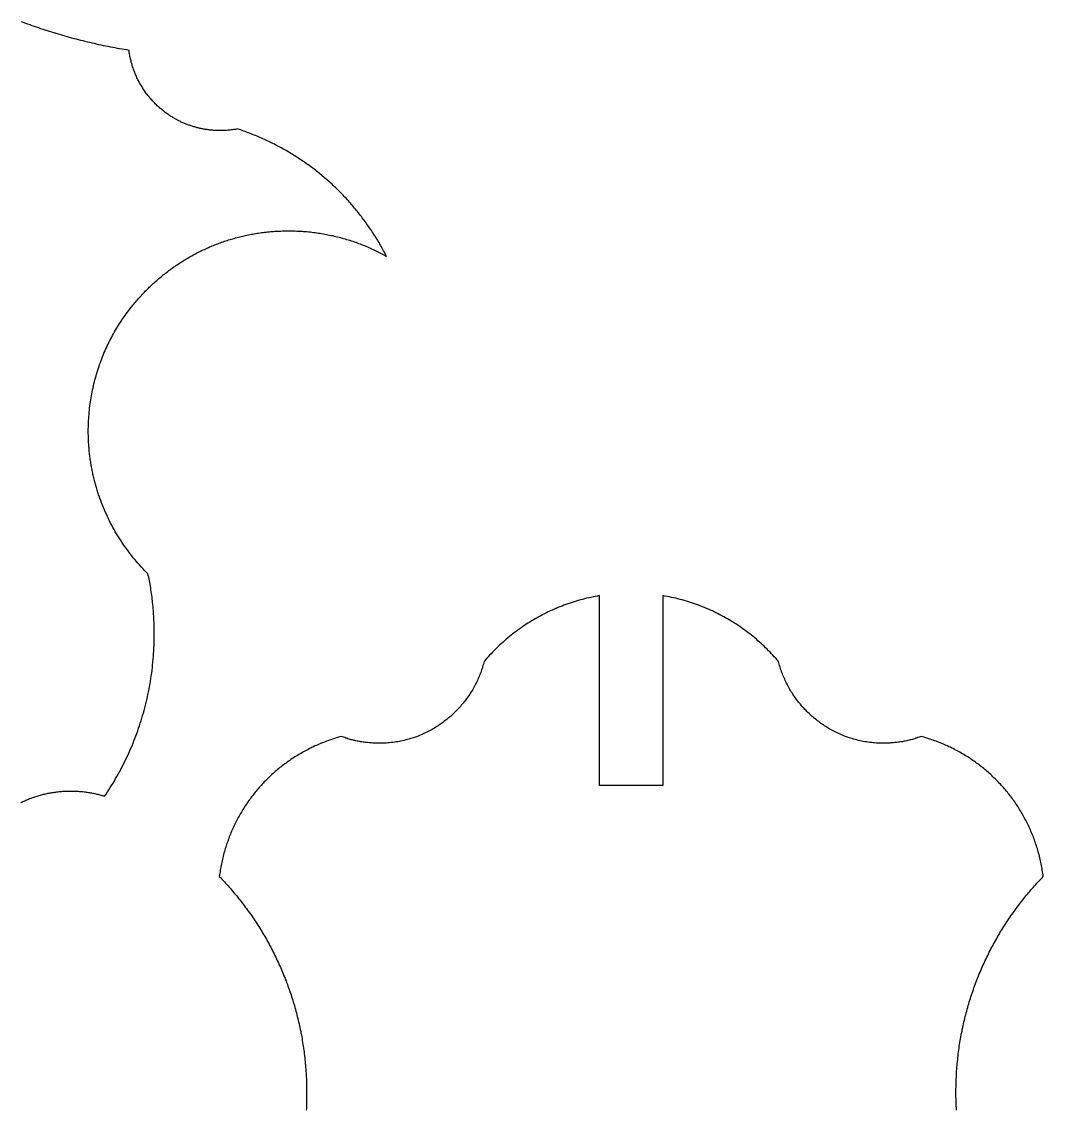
# Model space of a CAD drawing. Extents: x 25 to 747, y 34 to 1185.
# Drawn here: x 531.4 to 630.5, y 1039.8 to 1145.4 of the extents above; entities that cross this region are included whole.
import ezdxf

# ---------------------------------------------------------------- set-up
doc = ezdxf.new("R2010")
doc.units = 0
doc.layers.add('Default_Layer', color=1, linetype='CONTINUOUS')

msp = doc.modelspace()

# ---------------------------------------------------------------- linework, layer by layer
at = {"layer": 'Default_Layer'}
for points in [[(531.34, 1069.66), (531.43, 1069.7), (531.53, 1069.75), (531.62, 1069.79), (531.72, 1069.83), (531.82, 1069.88), (531.91, 1069.92), (532.01, 1069.96), (532.11, 1070), (532.21, 1070.04), (532.31, 1070.07), (532.41, 1070.11), (532.51, 1070.15), (532.61, 1070.18), (532.71, 1070.22), (532.81, 1070.25), (532.92, 1070.28), (533.02, 1070.31), (533.12, 1070.34), (533.23, 1070.37), (533.33, 1070.4), (533.43, 1070.43), (533.54, 1070.45), (533.65, 1070.48), (533.75, 1070.5), (533.86, 1070.53), (533.96, 1070.55), (534.07, 1070.57), (534.18, 1070.59), (534.29, 1070.61), (534.39, 1070.63), (534.5, 1070.64), (534.61, 1070.66), (534.72, 1070.67), (534.83, 1070.69), (534.94, 1070.7), (535.05, 1070.71), (535.16, 1070.72), (535.27, 1070.73), (535.38, 1070.74), (535.5, 1070.75), (535.61, 1070.75), (535.72, 1070.76), (535.83, 1070.76), (535.95, 1070.77), (536.06, 1070.77), (536.17, 1070.77), (536.28, 1070.77), (536.39, 1070.77), (536.5, 1070.76), (536.61, 1070.76), (536.72, 1070.76), (536.83, 1070.75), (536.93, 1070.74), (537.04, 1070.73), (537.15, 1070.73), (537.26, 1070.72), (537.36, 1070.71), (537.47, 1070.69), (537.57, 1070.68), (537.68, 1070.67), (537.78, 1070.65), (537.89, 1070.64), (537.99, 1070.62), (538.09, 1070.6), (538.2, 1070.58), (538.3, 1070.57), (538.4, 1070.55), (538.5, 1070.52), (538.6, 1070.5), (538.7, 1070.48), (538.79, 1070.46), (538.89, 1070.43), (538.99, 1070.41), (539.08, 1070.38), (539.18, 1070.35), (539.27, 1070.32), (539.37, 1070.3), (539.46, 1070.27), (539.6, 1070.47), (539.74, 1070.68), (539.88, 1070.89), (540.01, 1071.11), (540.14, 1071.32), (540.28, 1071.53), (540.41, 1071.75), (540.53, 1071.97), (540.66, 1072.19), (540.78, 1072.41), (540.91, 1072.63), (541.03, 1072.85), (541.14, 1073.08), (541.26, 1073.3), (541.37, 1073.53), (541.49, 1073.76), (541.6, 1073.99), (541.71, 1074.22), (541.81, 1074.45), (541.92, 1074.69), (542.02, 1074.92), (542.12, 1075.16), (542.22, 1075.4), (542.31, 1075.63), (542.41, 1075.87), (542.5, 1076.12), (542.59, 1076.36), (542.67, 1076.6), (542.76, 1076.85), (542.84, 1077.09), (542.92, 1077.34), (543, 1077.59), (543.08, 1077.83), (543.15, 1078.08), (543.23, 1078.34), (543.3, 1078.59), (543.36, 1078.84), (543.43, 1079.09), (543.49, 1079.35), (543.55, 1079.6), (543.61, 1079.86), (543.67, 1080.12), (543.72, 1080.38), (543.77, 1080.64), (543.82, 1080.9), (543.87, 1081.16), (543.91, 1081.42), (543.95, 1081.69), (543.99, 1081.95), (544.03, 1082.21), (544.06, 1082.48), (544.1, 1082.75), (544.12, 1083.01), (544.15, 1083.28), (544.18, 1083.55), (544.2, 1083.82), (544.22, 1084.09), (544.23, 1084.36), (544.25, 1084.63), (544.26, 1084.9), (544.27, 1085.18), (544.28, 1085.45), (544.28, 1085.73), (544.28, 1086), (544.28, 1086.19), (544.28, 1086.39), (544.28, 1086.58), (544.27, 1086.77), (544.27, 1086.96), (544.26, 1087.16), (544.25, 1087.35), (544.24, 1087.54), (544.23, 1087.73), (544.22, 1087.92), (544.2, 1088.11), (544.19, 1088.29), (544.17, 1088.48), (544.16, 1088.67), (544.14, 1088.85), (544.12, 1089.04), (544.1, 1089.22), (544.08, 1089.4), (544.06, 1089.58), (544.03, 1089.76), (544.01, 1089.94), (543.98, 1090.12), (543.96, 1090.3), (543.93, 1090.48), (543.9, 1090.65), (543.87, 1090.82), (543.84, 1091), (543.81, 1091.17), (543.77, 1091.34), (543.74, 1091.5), (543.7, 1091.67), (543.67, 1091.84), (543.5, 1092), (543.34, 1092.17), (543.17, 1092.34), (543.01, 1092.51), (542.86, 1092.69), (542.7, 1092.86), (542.55, 1093.04), (542.39, 1093.22), (542.24, 1093.4), (542.1, 1093.59), (541.95, 1093.77), (541.81, 1093.96), (541.67, 1094.15), (541.53, 1094.34), (541.39, 1094.53), (541.26, 1094.72), (541.12, 1094.92), (541, 1095.12), (540.87, 1095.32), (540.74, 1095.52), (540.62, 1095.72), (540.5, 1095.92), (540.38, 1096.13), (540.27, 1096.33), (540.15, 1096.54), (540.04, 1096.75), (539.94, 1096.97), (539.83, 1097.18), (539.73, 1097.39), (539.63, 1097.61), (539.53, 1097.83), (539.44, 1098.04), (539.34, 1098.27), (539.25, 1098.49), (539.17, 1098.71), (539.08, 1098.93), (539, 1099.16), (538.92, 1099.39), (538.88, 1099.5), (538.84, 1099.61), (538.81, 1099.73), (538.77, 1099.84), (538.74, 1099.96), (538.7, 1100.07), (538.67, 1100.19), (538.63, 1100.31), (538.6, 1100.42), (538.57, 1100.54), (538.54, 1100.66), (538.5, 1100.77), (538.47, 1100.89), (538.45, 1101.01), (538.42, 1101.13), (538.39, 1101.24), (538.36, 1101.36), (538.33, 1101.48), (538.31, 1101.6), (538.28, 1101.72), (538.26, 1101.84), (538.24, 1101.96), (538.21, 1102.08), (538.19, 1102.2), (538.17, 1102.32), (538.15, 1102.44), (538.13, 1102.56), (538.11, 1102.68), (538.09, 1102.81), (538.07, 1102.93), (538.06, 1103.05), (538.04, 1103.17), (538.03, 1103.3), (538.01, 1103.42), (538, 1103.54), (537.98, 1103.67), (537.97, 1103.79), (537.96, 1103.91), (537.95, 1104.04), (537.94, 1104.16), (537.93, 1104.29), (537.92, 1104.41), (537.91, 1104.54), (537.91, 1104.66), (537.9, 1104.79), (537.9, 1104.91), (537.89, 1105.04), (537.89, 1105.16), (537.89, 1105.29), (537.88, 1105.42), (537.88, 1105.54), (537.88, 1105.67), (537.88, 1105.88), (537.89, 1106.08), (537.89, 1106.29), (537.9, 1106.49), (537.91, 1106.69), (537.92, 1106.9), (537.93, 1107.1), (537.95, 1107.3), (537.97, 1107.51), (537.99, 1107.71), (538.01, 1107.91), (538.03, 1108.11), (538.06, 1108.31), (538.09, 1108.51), (538.12, 1108.7), (538.15, 1108.9), (538.18, 1109.1), (538.22, 1109.29), (538.26, 1109.49), (538.3, 1109.68), (538.34, 1109.88), (538.38, 1110.07), (538.43, 1110.26), (538.47, 1110.45), (538.52, 1110.64), (538.57, 1110.83), (538.63, 1111.02), (538.68, 1111.21), (538.74, 1111.4), (538.8, 1111.59), (538.86, 1111.77), (538.92, 1111.96), (538.98, 1112.14), (539.05, 1112.32), (539.12, 1112.51), (539.19, 1112.69), (539.26, 1112.87), (539.33, 1113.05), (539.4, 1113.22), (539.48, 1113.4), (539.56, 1113.58), (539.64, 1113.75), (539.72, 1113.93), (539.8, 1114.1), (539.88, 1114.28), (539.97, 1114.45), (540.06, 1114.62), (540.15, 1114.79), (540.24, 1114.96), (540.33, 1115.12), (540.42, 1115.29), (540.52, 1115.45), (540.62, 1115.62), (540.71, 1115.78), (540.82, 1115.94), (540.92, 1116.1), (541.02, 1116.26), (541.12, 1116.42), (541.23, 1116.58), (541.34, 1116.74), (541.45, 1116.89), (541.56, 1117.04), (541.67, 1117.2), (541.78, 1117.35), (541.87, 1117.46), (541.95, 1117.57), (542.04, 1117.68), (542.13, 1117.79), (542.21, 1117.89), (542.3, 1118), (542.39, 1118.11), (542.48, 1118.21), (542.57, 1118.32), (542.66, 1118.42), (542.75, 1118.53), (542.84, 1118.63), (542.94, 1118.73), (543.03, 1118.84), (543.13, 1118.94), (543.22, 1119.04), (543.32, 1119.14), (543.41, 1119.24), (543.51, 1119.34), (543.61, 1119.43), (543.71, 1119.53), (543.8, 1119.63), (543.9, 1119.72), (544, 1119.82), (544.11, 1119.91), (544.21, 1120.01), (544.31, 1120.1), (544.41, 1120.19), (544.52, 1120.28), (544.62, 1120.37), (544.73, 1120.46), (544.83, 1120.55), (544.94, 1120.64), (545.04, 1120.73), (545.15, 1120.82), (545.26, 1120.9), (545.37, 1120.99), (545.48, 1121.07), (545.59, 1121.16), (545.7, 1121.24), (545.81, 1121.32), (545.92, 1121.4), (546.03, 1121.48), (546.15, 1121.56), (546.26, 1121.64), (546.37, 1121.72), (546.49, 1121.8), (546.6, 1121.88), (546.72, 1121.95), (546.83, 1122.03), (546.95, 1122.1), (547.07, 1122.18), (547.19, 1122.25), (547.31, 1122.32), (547.42, 1122.39), (547.54, 1122.46), (547.66, 1122.53), (547.78, 1122.6), (547.91, 1122.67), (548.03, 1122.74), (548.15, 1122.8), (548.27, 1122.87), (548.39, 1122.93), (548.52, 1122.99), (548.64, 1123.06), (548.77, 1123.12), (548.89, 1123.18), (549.02, 1123.24), (549.14, 1123.3), (549.27, 1123.36), (549.4, 1123.42), (549.53, 1123.47), (549.65, 1123.53), (549.78, 1123.58), (549.91, 1123.64), (550.04, 1123.69), (550.17, 1123.74), (550.3, 1123.79), (550.43, 1123.84), (550.56, 1123.89), (550.69, 1123.94), (550.83, 1123.99), (550.96, 1124.03), (551.09, 1124.08), (551.23, 1124.12), (551.36, 1124.17), (551.49, 1124.21), (551.63, 1124.25), (551.76, 1124.29), (551.9, 1124.33), (552.03, 1124.37), (552.17, 1124.41), (552.31, 1124.45), (552.44, 1124.48), (552.58, 1124.52), (552.72, 1124.55), (552.86, 1124.58), (553, 1124.62), (553.14, 1124.65), (553.27, 1124.68), (553.41, 1124.71), (553.55, 1124.73), (553.69, 1124.76), (553.84, 1124.79), (553.98, 1124.81), (554.12, 1124.84), (554.26, 1124.86), (554.4, 1124.88), (554.54, 1124.9), (554.69, 1124.92), (554.83, 1124.94), (554.97, 1124.96), (555.12, 1124.97), (555.26, 1124.99), (555.41, 1125), (555.55, 1125.02), (555.7, 1125.03), (555.84, 1125.04), (555.99, 1125.05), (556.13, 1125.06), (556.28, 1125.07), (556.43, 1125.08), (556.57, 1125.08), (556.72, 1125.09), (556.87, 1125.09), (557.01, 1125.09), (557.16, 1125.1), (557.31, 1125.1), (557.47, 1125.1), (557.64, 1125.09), (557.8, 1125.09), (557.96, 1125.09), (558.12, 1125.08), (558.29, 1125.07), (558.45, 1125.06), (558.61, 1125.05), (558.77, 1125.04), (558.93, 1125.03), (559.09, 1125.02), (559.25, 1125), (559.41, 1124.99), (559.57, 1124.97), (559.73, 1124.95), (559.88, 1124.93), (560.04, 1124.91), (560.2, 1124.88), (560.36, 1124.86), (560.51, 1124.84), (560.67, 1124.81), (560.82, 1124.78), (560.98, 1124.75), (561.13, 1124.72), (561.28, 1124.69), (561.44, 1124.66), (561.59, 1124.63), (561.74, 1124.59), (561.89, 1124.56), (562.05, 1124.52), (562.2, 1124.48), (562.35, 1124.44), (562.5, 1124.4), (562.65, 1124.36), (562.79, 1124.32), (562.94, 1124.27), (563.09, 1124.23), (563.24, 1124.18), (563.38, 1124.13), (563.53, 1124.09), (563.67, 1124.04), (563.82, 1123.99), (563.96, 1123.93), (564.1, 1123.88), (564.24, 1123.83), (564.39, 1123.77), (564.53, 1123.72), (564.67, 1123.66), (564.81, 1123.6), (564.95, 1123.54), (565.08, 1123.48), (565.22, 1123.42), (565.36, 1123.36), (565.5, 1123.3), (565.63, 1123.23), (565.77, 1123.17), (565.9, 1123.1), (566.03, 1123.03), (566.17, 1122.97), (566.3, 1122.9), (566.43, 1122.83), (566.56, 1122.76), (566.69, 1122.69), (566.82, 1122.61), (566.75, 1122.75), (566.67, 1122.89), (566.6, 1123.02), (566.53, 1123.16), (566.46, 1123.29), (566.38, 1123.43), (566.31, 1123.56), (566.23, 1123.69), (566.15, 1123.83), (566.08, 1123.96), (566, 1124.09), (565.92, 1124.22), (565.84, 1124.35), (565.76, 1124.48), (565.68, 1124.61), (565.59, 1124.74), (565.51, 1124.87), (565.43, 1125), (565.34, 1125.12), (565.26, 1125.25), (565.17, 1125.38), (565.09, 1125.5), (565, 1125.63), (564.91, 1125.75), (564.82, 1125.87), (564.74, 1126), (564.65, 1126.12), (564.55, 1126.24), (564.46, 1126.36), (564.37, 1126.48), (564.28, 1126.6), (564.19, 1126.72), (564.09, 1126.84), (564, 1126.96), (563.9, 1127.08), (563.8, 1127.19), (563.71, 1127.31), (563.61, 1127.43), (563.51, 1127.54), (563.41, 1127.66), (563.31, 1127.77), (563.21, 1127.88), (563.11, 1128), (563.01, 1128.11), (562.91, 1128.22), (562.81, 1128.33), (562.7, 1128.44), (562.6, 1128.55), (562.49, 1128.66), (562.39, 1128.77), (562.28, 1128.87), (562.18, 1128.98), (562.07, 1129.09), (561.96, 1129.19), (561.85, 1129.3), (561.74, 1129.4), (561.63, 1129.5), (561.52, 1129.61), (561.41, 1129.71), (561.3, 1129.81), (561.19, 1129.91), (561.07, 1130.01), (560.96, 1130.11), (560.84, 1130.21), (560.73, 1130.31), (560.61, 1130.4), (560.5, 1130.5), (560.38, 1130.6), (560.26, 1130.69), (560.14, 1130.79), (560.03, 1130.88), (559.91, 1130.97), (559.79, 1131.07), (559.67, 1131.16), (559.55, 1131.25), (559.42, 1131.34), (559.3, 1131.43), (559.18, 1131.52), (559.06, 1131.61), (558.93, 1131.69), (558.81, 1131.78), (558.68, 1131.86), (558.56, 1131.95), (558.43, 1132.03), (558.3, 1132.12), (558.18, 1132.2), (558.05, 1132.28), (557.92, 1132.36), (557.79, 1132.45), (557.66, 1132.52), (557.53, 1132.6), (557.4, 1132.68), (557.27, 1132.76), (557.14, 1132.84), (557, 1132.91), (556.87, 1132.99), (556.74, 1133.06), (556.6, 1133.14), (556.47, 1133.21), (556.34, 1133.28), (556.2, 1133.35), (556.06, 1133.42), (555.93, 1133.49), (555.79, 1133.56), (555.65, 1133.63), (555.51, 1133.7), (555.38, 1133.76), (555.24, 1133.83), (555.1, 1133.9), (554.96, 1133.96), (554.82, 1134.02), (554.67, 1134.09), (554.53, 1134.15), (554.39, 1134.21), (554.25, 1134.27), (554.1, 1134.33), (553.96, 1134.39), (553.82, 1134.44), (553.67, 1134.5), (553.53, 1134.56), (553.38, 1134.61), (553.24, 1134.67), (553.09, 1134.72), (552.94, 1134.77), (552.79, 1134.83), (552.65, 1134.88), (552.5, 1134.93), (552.35, 1134.98), (552.25, 1134.96), (552.16, 1134.94), (552.06, 1134.92), (551.96, 1134.91), (551.86, 1134.89), (551.76, 1134.88), (551.65, 1134.87), (551.55, 1134.86), (551.44, 1134.85), (551.33, 1134.84), (551.23, 1134.83), (551.12, 1134.83), (551.01, 1134.82), (550.9, 1134.82), (550.79, 1134.82), (550.68, 1134.82), (550.59, 1134.82), (550.49, 1134.82), (550.4, 1134.82), (550.31, 1134.83), (550.22, 1134.83), (550.13, 1134.83), (550.04, 1134.84), (549.95, 1134.85), (549.86, 1134.85), (549.77, 1134.86), (549.68, 1134.87), (549.59, 1134.88), (549.5, 1134.89), (549.41, 1134.91), (549.32, 1134.92), (549.23, 1134.93), (549.14, 1134.95), (549.06, 1134.96), (548.97, 1134.98), (548.88, 1135), (548.8, 1135.02), (548.71, 1135.03), (548.62, 1135.05), (548.54, 1135.08), (548.45, 1135.1), (548.37, 1135.12), (548.28, 1135.14), (548.2, 1135.17), (548.11, 1135.19), (548.03, 1135.22), (547.95, 1135.24), (547.86, 1135.27), (547.78, 1135.3), (547.7, 1135.33), (547.62, 1135.35), (547.54, 1135.38), (547.46, 1135.42), (547.38, 1135.45), (547.3, 1135.48), (547.22, 1135.51), (547.14, 1135.55), (547.06, 1135.58), (546.98, 1135.62), (546.9, 1135.65), (546.82, 1135.69), (546.75, 1135.73), (546.67, 1135.76), (546.59, 1135.8), (546.52, 1135.84), (546.44, 1135.88), (546.37, 1135.92), (546.29, 1135.97), (546.22, 1136.01), (546.15, 1136.05), (546.07, 1136.09), (546, 1136.14), (545.93, 1136.18), (545.86, 1136.23), (545.79, 1136.28), (545.72, 1136.32), (545.65, 1136.37), (545.58, 1136.42), (545.51, 1136.47), (545.44, 1136.52), (545.35, 1136.58), (545.26, 1136.65), (545.17, 1136.72), (545.08, 1136.79), (545, 1136.86), (544.91, 1136.94), (544.82, 1137.01), (544.74, 1137.08), (544.66, 1137.16), (544.57, 1137.23), (544.49, 1137.31), (544.41, 1137.39), (544.33, 1137.47), (544.26, 1137.55), (544.18, 1137.63), (544.1, 1137.71), (544.03, 1137.8), (543.95, 1137.88), (543.88, 1137.97), (543.81, 1138.05), (543.74, 1138.14), (543.67, 1138.23), (543.6, 1138.31), (543.53, 1138.4), (543.46, 1138.49), (543.4, 1138.59), (543.33, 1138.68), (543.27, 1138.77), (543.21, 1138.86), (543.15, 1138.96), (543.09, 1139.05), (543.03, 1139.15), (542.97, 1139.25), (542.92, 1139.34), (542.86, 1139.44), (542.81, 1139.54), (542.75, 1139.64), (542.7, 1139.74), (542.65, 1139.84), (542.6, 1139.95), (542.56, 1140.05), (542.51, 1140.15), (542.46, 1140.26), (542.42, 1140.36), (542.38, 1140.47), (542.34, 1140.58), (542.3, 1140.68), (542.26, 1140.79), (542.22, 1140.9), (542.18, 1141.01), (542.15, 1141.12), (542.12, 1141.23), (542.09, 1141.34), (542.05, 1141.45), (542.03, 1141.57), (542, 1141.68), (541.97, 1141.79), (541.95, 1141.91), (541.92, 1142.02), (541.9, 1142.14), (541.88, 1142.25), (541.86, 1142.37), (541.84, 1142.49), (541.83, 1142.6), (541.6, 1142.64), (541.37, 1142.68), (541.15, 1142.72), (540.92, 1142.75), (540.7, 1142.79), (540.48, 1142.84), (540.25, 1142.88), (540.03, 1142.92), (539.8, 1142.96), (539.58, 1143.01), (539.36, 1143.05), (539.14, 1143.1), (538.91, 1143.15), (538.69, 1143.2), (538.47, 1143.25), (538.25, 1143.3), (538.03, 1143.35), (537.81, 1143.4), (537.59, 1143.45), (537.37, 1143.51), (537.15, 1143.56), (536.93, 1143.62), (536.72, 1143.67), (536.5, 1143.73), (536.28, 1143.79), (536.06, 1143.85), (535.85, 1143.91), (535.63, 1143.97), (535.41, 1144.03), (535.2, 1144.09), (534.98, 1144.16), (534.77, 1144.22), (534.56, 1144.29), (534.34, 1144.35), (534.13, 1144.42), (533.92, 1144.49), (533.7, 1144.56), (533.49, 1144.63), (533.28, 1144.7), (533.07, 1144.77), (532.86, 1144.84), (532.65, 1144.92), (532.44, 1144.99), (532.23, 1145.06), (532.02, 1145.14), (531.81, 1145.22), (531.6, 1145.29), (531.39, 1145.37)], [(622.09, 1039.81), (622.08, 1040.02), (622.07, 1040.24), (622.06, 1040.45), (622.05, 1040.66), (622.05, 1040.88), (622.04, 1041.09), (622.04, 1041.31), (622.04, 1041.52), (622.04, 1041.71), (622.04, 1041.9), (622.05, 1042.09), (622.05, 1042.28), (622.06, 1042.47), (622.06, 1042.66), (622.07, 1042.85), (622.08, 1043.04), (622.09, 1043.23), (622.1, 1043.42), (622.11, 1043.61), (622.12, 1043.79), (622.14, 1043.98), (622.15, 1044.17), (622.17, 1044.35), (622.19, 1044.54), (622.21, 1044.73), (622.23, 1044.91), (622.25, 1045.1), (622.27, 1045.28), (622.3, 1045.47), (622.32, 1045.65), (622.35, 1045.83), (622.37, 1046.02), (622.4, 1046.2), (622.43, 1046.38), (622.46, 1046.57), (622.49, 1046.75), (622.52, 1046.93), (622.56, 1047.11), (622.59, 1047.29), (622.63, 1047.47), (622.66, 1047.65), (622.7, 1047.83), (622.74, 1048.01), (622.78, 1048.19), (622.82, 1048.37), (622.86, 1048.55), (622.91, 1048.72), (622.95, 1048.9), (622.99, 1049.08), (623.04, 1049.26), (623.09, 1049.43), (623.14, 1049.61), (623.18, 1049.78), (623.24, 1049.96), (623.29, 1050.13), (623.34, 1050.31), (623.39, 1050.48), (623.45, 1050.65), (623.5, 1050.82), (623.56, 1051), (623.61, 1051.17), (623.67, 1051.34), (623.73, 1051.51), (623.79, 1051.68), (623.85, 1051.85), (623.92, 1052.02), (623.98, 1052.19), (624.04, 1052.36), (624.11, 1052.52), (624.17, 1052.69), (624.24, 1052.86), (624.31, 1053.03), (624.38, 1053.19), (624.45, 1053.36), (624.52, 1053.52), (624.59, 1053.69), (624.66, 1053.85), (624.74, 1054.01), (624.81, 1054.18), (624.89, 1054.34), (624.97, 1054.5), (625.04, 1054.66), (625.12, 1054.82), (625.2, 1054.98), (625.28, 1055.14), (625.36, 1055.3), (625.44, 1055.46), (625.53, 1055.62), (625.61, 1055.77), (625.7, 1055.93), (625.78, 1056.09), (625.87, 1056.24), (625.96, 1056.4), (626.04, 1056.55), (626.13, 1056.71), (626.22, 1056.86), (626.31, 1057.01), (626.41, 1057.17), (626.5, 1057.32), (626.59, 1057.47), (626.69, 1057.62), (626.78, 1057.77), (626.88, 1057.92), (626.98, 1058.07), (627.07, 1058.22), (627.17, 1058.36), (627.27, 1058.51), (627.37, 1058.66), (627.47, 1058.8), (627.58, 1058.95), (627.68, 1059.09), (627.78, 1059.23), (627.89, 1059.38), (627.99, 1059.52), (628.1, 1059.66), (628.2, 1059.8), (628.31, 1059.94), (628.42, 1060.08), (628.53, 1060.22), (628.64, 1060.36), (628.75, 1060.5), (628.86, 1060.64), (628.98, 1060.77), (629.09, 1060.91), (629.2, 1061.04), (629.32, 1061.18), (629.43, 1061.31), (629.55, 1061.44), (629.67, 1061.58), (629.79, 1061.71), (629.9, 1061.84), (630.02, 1061.97), (630.14, 1062.1), (630.26, 1062.23), (630.39, 1062.36), (630.51, 1062.48), (630.49, 1062.64), (630.47, 1062.79), (630.44, 1062.94), (630.42, 1063.1), (630.4, 1063.25), (630.37, 1063.4), (630.34, 1063.55), (630.31, 1063.7), (630.28, 1063.85), (630.25, 1064), (630.21, 1064.15), (630.18, 1064.3), (630.14, 1064.45), (630.1, 1064.6), (630.06, 1064.74), (630.02, 1064.89), (629.98, 1065.03), (629.94, 1065.18), (629.89, 1065.32), (629.85, 1065.47), (629.8, 1065.61), (629.75, 1065.75), (629.7, 1065.89), (629.65, 1066.04), (629.6, 1066.18), (629.55, 1066.32), (629.49, 1066.46), (629.44, 1066.6), (629.38, 1066.73), (629.32, 1066.87), (629.26, 1067.01), (629.2, 1067.14), (629.14, 1067.28), (629.07, 1067.41), (629.01, 1067.55), (628.94, 1067.68), (628.88, 1067.81), (628.81, 1067.95), (628.74, 1068.08), (628.67, 1068.21), (628.6, 1068.34), (628.53, 1068.47), (628.45, 1068.6), (628.38, 1068.72), (628.3, 1068.85), (628.22, 1068.98), (628.15, 1069.1), (628.07, 1069.23), (627.99, 1069.35), (627.9, 1069.47), (627.82, 1069.59), (627.74, 1069.72), (627.65, 1069.84), (627.57, 1069.96), (627.48, 1070.07), (627.39, 1070.19), (627.3, 1070.31), (627.21, 1070.43), (627.12, 1070.54), (627.03, 1070.65), (626.93, 1070.77), (626.84, 1070.88), (626.74, 1070.99), (626.65, 1071.1), (626.55, 1071.21), (626.45, 1071.32), (626.35, 1071.43), (626.25, 1071.54), (626.15, 1071.65), (626.05, 1071.75), (625.94, 1071.86), (625.84, 1071.96), (625.73, 1072.06), (625.63, 1072.16), (625.52, 1072.26), (625.41, 1072.36), (625.3, 1072.46), (625.19, 1072.56), (625.08, 1072.66), (624.97, 1072.75), (624.86, 1072.85), (624.74, 1072.94), (624.63, 1073.04), (624.51, 1073.13), (624.4, 1073.22), (624.28, 1073.31), (624.16, 1073.4), (624.04, 1073.48), (623.93, 1073.57), (623.8, 1073.66), (623.68, 1073.74), (623.56, 1073.82), (623.44, 1073.91), (623.31, 1073.99), (623.19, 1074.07), (623.06, 1074.15), (622.94, 1074.23), (622.81, 1074.3), (622.68, 1074.38), (622.55, 1074.45), (622.43, 1074.53), (622.3, 1074.6), (622.16, 1074.67), (622.03, 1074.74), (621.9, 1074.81), (621.77, 1074.88), (621.63, 1074.94), (621.5, 1075.01), (621.36, 1075.07), (621.23, 1075.14), (621.09, 1075.2), (620.95, 1075.26), (620.82, 1075.32), (620.68, 1075.38), (620.54, 1075.43), (620.4, 1075.49), (620.26, 1075.54), (620.12, 1075.6), (619.97, 1075.65), (619.83, 1075.7), (619.69, 1075.75), (619.54, 1075.8), (619.4, 1075.84), (619.25, 1075.89), (619.11, 1075.93), (618.96, 1075.98), (618.81, 1076.02), (618.67, 1076.06), (618.57, 1076.02), (618.46, 1075.98), (618.36, 1075.95), (618.25, 1075.91), (618.15, 1075.88), (618.04, 1075.84), (617.93, 1075.81), (617.82, 1075.78), (617.71, 1075.75), (617.6, 1075.72), (617.49, 1075.69), (617.38, 1075.67), (617.27, 1075.64), (617.15, 1075.62), (617.04, 1075.6), (616.92, 1075.57), (616.81, 1075.55), (616.69, 1075.53), (616.58, 1075.52), (616.46, 1075.5), (616.34, 1075.48), (616.22, 1075.47), (616.1, 1075.46), (615.98, 1075.45), (615.86, 1075.44), (615.74, 1075.43), (615.62, 1075.42), (615.5, 1075.41), (615.38, 1075.41), (615.26, 1075.4), (615.14, 1075.4), (615.01, 1075.4), (614.84, 1075.4), (614.68, 1075.41), (614.51, 1075.41), (614.35, 1075.42), (614.18, 1075.43), (614.02, 1075.45), (613.86, 1075.46), (613.69, 1075.48), (613.53, 1075.51), (613.37, 1075.53), (613.21, 1075.55), (613.05, 1075.58), (612.9, 1075.61), (612.74, 1075.65), (612.58, 1075.68), (612.43, 1075.72), (612.27, 1075.76), (612.12, 1075.8), (611.97, 1075.85), (611.82, 1075.89), (611.67, 1075.94), (611.52, 1075.99), (611.38, 1076.04), (611.23, 1076.1), (611.09, 1076.16), (610.95, 1076.22), (610.81, 1076.28), (610.67, 1076.34), (610.53, 1076.4), (610.39, 1076.47), (610.26, 1076.54), (610.12, 1076.61), (610, 1076.67), (609.88, 1076.74), (609.76, 1076.81), (609.64, 1076.88), (609.52, 1076.95), (609.41, 1077.03), (609.29, 1077.1), (609.18, 1077.18), (609.06, 1077.25), (608.95, 1077.33), (608.84, 1077.41), (608.73, 1077.5), (608.62, 1077.58), (608.51, 1077.66), (608.41, 1077.75), (608.3, 1077.83), (608.2, 1077.92), (608.09, 1078.01), (607.99, 1078.1), (607.89, 1078.19), (607.79, 1078.29), (607.69, 1078.38), (607.59, 1078.48), (607.5, 1078.57), (607.4, 1078.67), (607.31, 1078.77), (607.22, 1078.87), (607.13, 1078.97), (607.04, 1079.08), (606.95, 1079.18), (606.86, 1079.29), (606.78, 1079.39), (606.7, 1079.5), (606.61, 1079.61), (606.53, 1079.72), (606.45, 1079.83), (606.37, 1079.94), (606.3, 1080.05), (606.22, 1080.17), (606.15, 1080.28), (606.07, 1080.4), (606, 1080.52), (605.93, 1080.63), (605.86, 1080.75), (605.8, 1080.87), (605.73, 1080.99), (605.67, 1081.12), (605.61, 1081.24), (605.55, 1081.36), (605.49, 1081.49), (605.43, 1081.61), (605.37, 1081.74), (605.32, 1081.87), (605.26, 1082), (605.21, 1082.13), (605.16, 1082.26), (605.12, 1082.39), (605.07, 1082.52), (605.02, 1082.66), (604.98, 1082.79), (604.94, 1082.93), (604.9, 1083.06), (604.86, 1083.2), (604.82, 1083.34), (604.69, 1083.49), (604.56, 1083.64), (604.42, 1083.79), (604.29, 1083.94), (604.15, 1084.09), (604.01, 1084.24), (603.87, 1084.38), (603.73, 1084.53), (603.58, 1084.67), (603.44, 1084.81), (603.29, 1084.95), (603.14, 1085.08), (602.99, 1085.22), (602.84, 1085.35), (602.69, 1085.49), (602.53, 1085.62), (602.37, 1085.75), (602.22, 1085.87), (602.06, 1086), (601.9, 1086.12), (601.74, 1086.24), (601.57, 1086.36), (601.41, 1086.48), (601.24, 1086.6), (601.08, 1086.72), (600.91, 1086.83), (600.74, 1086.94), (600.57, 1087.05), (600.4, 1087.16), (600.22, 1087.27), (600.05, 1087.37), (599.87, 1087.47), (599.69, 1087.57), (599.52, 1087.67), (599.34, 1087.77), (599.15, 1087.87), (598.97, 1087.96), (598.79, 1088.05), (598.6, 1088.14), (598.42, 1088.23), (598.23, 1088.31), (598.04, 1088.4), (597.85, 1088.48), (597.66, 1088.56), (597.47, 1088.64), (597.28, 1088.71), (597.08, 1088.78), (596.89, 1088.86), (596.69, 1088.93), (596.49, 1088.99), (596.3, 1089.06), (596.1, 1089.12), (595.9, 1089.18), (595.69, 1089.24), (595.49, 1089.3), (595.29, 1089.35), (595.08, 1089.41), (594.88, 1089.46), (594.67, 1089.51), (594.46, 1089.55), (594.26, 1089.6), (594.05, 1089.64), (593.84, 1089.68), (593.62, 1089.72), (593.62, 1071.3), (587.48, 1071.3), (587.48, 1089.72), (587.27, 1089.68), (587.06, 1089.64), (586.85, 1089.6), (586.64, 1089.55), (586.43, 1089.51), (586.22, 1089.46), (586.02, 1089.41), (585.81, 1089.35), (585.61, 1089.3), (585.41, 1089.24), (585.21, 1089.18), (585.01, 1089.12), (584.81, 1089.06), (584.61, 1088.99), (584.41, 1088.93), (584.21, 1088.86), (584.02, 1088.78), (583.83, 1088.71), (583.63, 1088.64), (583.44, 1088.56), (583.25, 1088.48), (583.06, 1088.4), (582.87, 1088.31), (582.69, 1088.23), (582.5, 1088.14), (582.31, 1088.05), (582.13, 1087.96), (581.95, 1087.87), (581.77, 1087.77), (581.59, 1087.67), (581.41, 1087.57), (581.23, 1087.47), (581.06, 1087.37), (580.88, 1087.27), (580.71, 1087.16), (580.53, 1087.05), (580.36, 1086.94), (580.19, 1086.83), (580.03, 1086.72), (579.86, 1086.6), (579.69, 1086.48), (579.53, 1086.36), (579.37, 1086.24), (579.2, 1086.12), (579.04, 1086), (578.89, 1085.87), (578.73, 1085.75), (578.57, 1085.62), (578.42, 1085.49), (578.26, 1085.35), (578.11, 1085.22), (577.96, 1085.08), (577.81, 1084.95), (577.67, 1084.81), (577.52, 1084.67), (577.38, 1084.53), (577.23, 1084.38), (577.09, 1084.24), (576.95, 1084.09), (576.81, 1083.94), (576.68, 1083.79), (576.54, 1083.64), (576.41, 1083.49), (576.28, 1083.34), (576.24, 1083.2), (576.2, 1083.06), (576.16, 1082.93), (576.12, 1082.79), (576.08, 1082.66), (576.03, 1082.52), (575.99, 1082.39), (575.94, 1082.26), (575.89, 1082.13), (575.84, 1082), (575.79, 1081.87), (575.73, 1081.74), (575.67, 1081.61), (575.62, 1081.49), (575.56, 1081.36), (575.5, 1081.24), (575.43, 1081.12), (575.37, 1080.99), (575.31, 1080.87), (575.24, 1080.75), (575.17, 1080.63), (575.1, 1080.52), (575.03, 1080.4), (574.96, 1080.28), (574.88, 1080.17), (574.81, 1080.05), (574.73, 1079.94), (574.65, 1079.83), (574.57, 1079.72), (574.49, 1079.61), (574.41, 1079.5), (574.32, 1079.39), (574.24, 1079.29), (574.15, 1079.18), (574.06, 1079.08), (573.97, 1078.97), (573.88, 1078.87), (573.79, 1078.77), (573.7, 1078.67), (573.6, 1078.57), (573.51, 1078.48), (573.41, 1078.38), (573.31, 1078.29), (573.21, 1078.19), (573.11, 1078.1), (573.01, 1078.01), (572.91, 1077.92), (572.8, 1077.83), (572.7, 1077.75), (572.59, 1077.66), (572.48, 1077.58), (572.37, 1077.5), (572.26, 1077.41), (572.15, 1077.33), (572.04, 1077.25), (571.93, 1077.18), (571.81, 1077.1), (571.7, 1077.03), (571.58, 1076.95), (571.46, 1076.88), (571.34, 1076.81), (571.22, 1076.74), (571.1, 1076.67), (570.98, 1076.61), (570.85, 1076.54), (570.71, 1076.47), (570.57, 1076.4), (570.44, 1076.34), (570.3, 1076.28), (570.16, 1076.22), (570.01, 1076.16), (569.87, 1076.1), (569.72, 1076.04), (569.58, 1075.99), (569.43, 1075.94), (569.28, 1075.89), (569.13, 1075.85), (568.98, 1075.8), (568.83, 1075.76), (568.67, 1075.72), (568.52, 1075.68), (568.36, 1075.65), (568.21, 1075.61), (568.05, 1075.58), (567.89, 1075.55), (567.73, 1075.53), (567.57, 1075.51), (567.41, 1075.48), (567.25, 1075.46), (567.08, 1075.45), (566.92, 1075.43), (566.76, 1075.42), (566.59, 1075.41), (566.42, 1075.41), (566.26, 1075.4), (566.09, 1075.4), (565.97, 1075.4), (565.85, 1075.4), (565.72, 1075.41), (565.6, 1075.41), (565.48, 1075.42), (565.36, 1075.43), (565.24, 1075.44), (565.12, 1075.45), (565, 1075.46), (564.88, 1075.47), (564.76, 1075.48), (564.64, 1075.5), (564.53, 1075.52), (564.41, 1075.53), (564.29, 1075.55), (564.18, 1075.57), (564.06, 1075.6), (563.95, 1075.62), (563.84, 1075.64), (563.72, 1075.67), (563.61, 1075.69), (563.5, 1075.72), (563.39, 1075.75), (563.28, 1075.78), (563.17, 1075.81), (563.06, 1075.84), (562.96, 1075.88), (562.85, 1075.91), (562.75, 1075.95), (562.64, 1075.98), (562.54, 1076.02), (562.44, 1076.06), (562.29, 1076.02), (562.14, 1075.98), (561.99, 1075.93), (561.85, 1075.89), (561.7, 1075.84), (561.56, 1075.8), (561.41, 1075.75), (561.27, 1075.7), (561.13, 1075.65), (560.99, 1075.6), (560.85, 1075.54), (560.7, 1075.49), (560.56, 1075.43), (560.43, 1075.38), (560.29, 1075.32), (560.15, 1075.26), (560.01, 1075.2), (559.87, 1075.14), (559.74, 1075.07), (559.6, 1075.01), (559.47, 1074.94), (559.33, 1074.88), (559.2, 1074.81), (559.07, 1074.74), (558.94, 1074.67), (558.81, 1074.6), (558.68, 1074.53), (558.55, 1074.45), (558.42, 1074.38), (558.29, 1074.3), (558.16, 1074.23), (558.04, 1074.15), (557.91, 1074.07), (557.79, 1073.99), (557.66, 1073.91), (557.54, 1073.82), (557.42, 1073.74), (557.3, 1073.66), (557.18, 1073.57), (557.06, 1073.48), (556.94, 1073.4), (556.82, 1073.31), (556.7, 1073.22), (556.59, 1073.13), (556.47, 1073.04), (556.36, 1072.94), (556.24, 1072.85), (556.13, 1072.75), (556.02, 1072.66), (555.91, 1072.56), (555.8, 1072.46), (555.69, 1072.36), (555.58, 1072.26), (555.47, 1072.16), (555.37, 1072.06), (555.26, 1071.96), (555.16, 1071.86), (555.06, 1071.75), (554.95, 1071.65), (554.85, 1071.54), (554.75, 1071.43), (554.65, 1071.32), (554.55, 1071.21), (554.46, 1071.1), (554.36, 1070.99), (554.26, 1070.88), (554.17, 1070.77), (554.08, 1070.65), (553.98, 1070.54), (553.89, 1070.43), (553.8, 1070.31), (553.71, 1070.19), (553.62, 1070.07), (553.54, 1069.96), (553.45, 1069.84), (553.37, 1069.72), (553.28, 1069.59), (553.2, 1069.47), (553.12, 1069.35), (553.04, 1069.23), (552.96, 1069.1), (552.88, 1068.98), (552.8, 1068.85), (552.73, 1068.72), (552.65, 1068.6), (552.58, 1068.47), (552.5, 1068.34), (552.43, 1068.21), (552.36, 1068.08), (552.29, 1067.95), (552.22, 1067.81), (552.16, 1067.68), (552.09, 1067.55), (552.03, 1067.41), (551.96, 1067.28), (551.9, 1067.14), (551.84, 1067.01), (551.78, 1066.87), (551.72, 1066.73), (551.67, 1066.6), (551.61, 1066.46), (551.56, 1066.32), (551.5, 1066.18), (551.45, 1066.04), (551.4, 1065.89), (551.35, 1065.75), (551.3, 1065.61), (551.25, 1065.47), (551.21, 1065.32), (551.16, 1065.18), (551.12, 1065.03), (551.08, 1064.89), (551.04, 1064.74), (551, 1064.6), (550.96, 1064.45), (550.93, 1064.3), (550.89, 1064.15), (550.86, 1064), (550.82, 1063.85), (550.79, 1063.7), (550.76, 1063.55), (550.73, 1063.4), (550.71, 1063.25), (550.68, 1063.1), (550.66, 1062.94), (550.64, 1062.79), (550.61, 1062.64), (550.59, 1062.48), (550.59, 1062.48), (550.72, 1062.36), (550.84, 1062.23), (550.96, 1062.1), (551.08, 1061.97), (551.2, 1061.84), (551.32, 1061.71), (551.44, 1061.58), (551.55, 1061.44), (551.67, 1061.31), (551.78, 1061.18), (551.9, 1061.04), (552.01, 1060.91), (552.13, 1060.77), (552.24, 1060.64), (552.35, 1060.5), (552.46, 1060.36), (552.57, 1060.22), (552.68, 1060.08), (552.79, 1059.94), (552.9, 1059.8), (553, 1059.66), (553.11, 1059.52), (553.22, 1059.38), (553.32, 1059.23), (553.42, 1059.09), (553.53, 1058.95), (553.63, 1058.8), (553.73, 1058.66), (553.83, 1058.51), (553.93, 1058.36), (554.03, 1058.22), (554.13, 1058.07), (554.22, 1057.92), (554.32, 1057.77), (554.42, 1057.62), (554.51, 1057.47), (554.6, 1057.32), (554.7, 1057.17), (554.79, 1057.01), (554.88, 1056.86), (554.97, 1056.71), (555.06, 1056.55), (555.15, 1056.4), (555.23, 1056.24), (555.32, 1056.09), (555.41, 1055.93), (555.49, 1055.77), (555.58, 1055.62), (555.66, 1055.46), (555.74, 1055.3), (555.82, 1055.14), (555.9, 1054.98), (555.98, 1054.82), (556.06, 1054.66), (556.14, 1054.5), (556.21, 1054.34), (556.29, 1054.18), (556.36, 1054.01), (556.44, 1053.85), (556.51, 1053.69), (556.58, 1053.52), (556.65, 1053.36), (556.72, 1053.19), (556.79, 1053.03), (556.86, 1052.86), (556.93, 1052.69), (556.99, 1052.52), (557.06, 1052.36), (557.12, 1052.19), (557.19, 1052.02), (557.25, 1051.85), (557.31, 1051.68), (557.37, 1051.51), (557.43, 1051.34), (557.49, 1051.17), (557.55, 1051), (557.6, 1050.82), (557.66, 1050.65), (557.71, 1050.48), (557.76, 1050.31), (557.82, 1050.13), (557.87, 1049.96), (557.92, 1049.78), (557.97, 1049.61), (558.02, 1049.43), (558.06, 1049.26), (558.11, 1049.08), (558.15, 1048.9), (558.2, 1048.72), (558.24, 1048.55), (558.28, 1048.37), (558.32, 1048.19), (558.36, 1048.01), (558.4, 1047.83), (558.44, 1047.65), (558.48, 1047.47), (558.51, 1047.29), (558.55, 1047.11), (558.58, 1046.93), (558.61, 1046.75), (558.64, 1046.57), (558.67, 1046.38), (558.7, 1046.2), (558.73, 1046.02), (558.76, 1045.83), (558.78, 1045.65), (558.81, 1045.47), (558.83, 1045.28), (558.85, 1045.1), (558.87, 1044.91), (558.89, 1044.73), (558.91, 1044.54), (558.93, 1044.35), (558.95, 1044.17), (558.96, 1043.98), (558.98, 1043.79), (558.99, 1043.61), (559, 1043.42), (559.01, 1043.23), (559.02, 1043.04), (559.03, 1042.85), (559.04, 1042.66), (559.05, 1042.47), (559.05, 1042.28), (559.06, 1042.09), (559.06, 1041.9), (559.06, 1041.71), (559.06, 1041.52), (559.06, 1041.31), (559.06, 1041.09), (559.06, 1040.88), (559.05, 1040.66), (559.04, 1040.45), (559.04, 1040.24), (559.03, 1040.02), (559.01, 1039.81)]]:
    msp.add_lwpolyline(points, dxfattribs=at)

doc.saveas('drawing.dxf')
